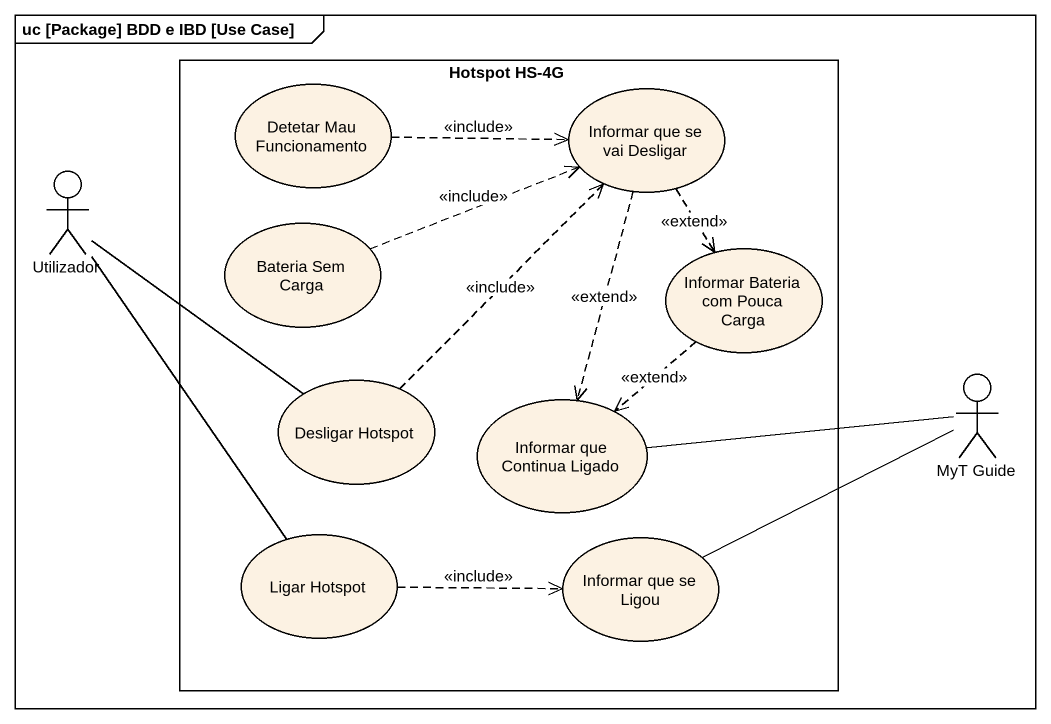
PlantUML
@startuml
mainframe uc [Package] BDD e IBD [Use Case]
rectangle "Hotspot HS-4G" as Hotspot_HS_4G {
  usecase "Detetar Mau Funcionamento" as Detetar_Mau_Funcionamento
  usecase "Informar que se vai Desligar" as Informar_que_se_vai_Desligar
  usecase "Bateria Sem Carga" as Bateria_Sem_Carga
  usecase "Informar Bateria com Pouca Carga" as Informar_Bateria_com_Pouca
  usecase "Desligar Hotspot" as Desligar_Hotspot
  usecase "Informar que Continua Ligado" as Informar_que_Continua_Ligado
  usecase "Ligar Hotspot" as Ligar_Hotspot
  usecase "Informar que se Ligou" as Informar_que_se_Ligou
}
actor Utilizador
actor "MyT Guide" as MyT_Guide
Detetar_Mau_Funcionamento .right.> Informar_que_se_vai_Desligar : <<include>>
Informar_que_se_vai_Desligar ..> Informar_Bateria_com_Pouca : <<extend>>
Informar_que_se_vai_Desligar ..> Informar_que_Continua_Ligado : <<extend>>
Utilizador -- Desligar_Hotspot
Utilizador -- Ligar_Hotspot
Bateria_Sem_Carga .right.> Informar_que_se_vai_Desligar : <<include>>
Informar_Bateria_com_Pouca ..> Informar_que_Continua_Ligado : <<extend>>
Desligar_Hotspot .up.> Informar_que_se_vai_Desligar : <<include>>
MyT_Guide -left- Informar_que_Continua_Ligado
MyT_Guide -left- Informar_que_se_Ligou
Ligar_Hotspot .right.> Informar_que_se_Ligou : <<include>>
@enduml
